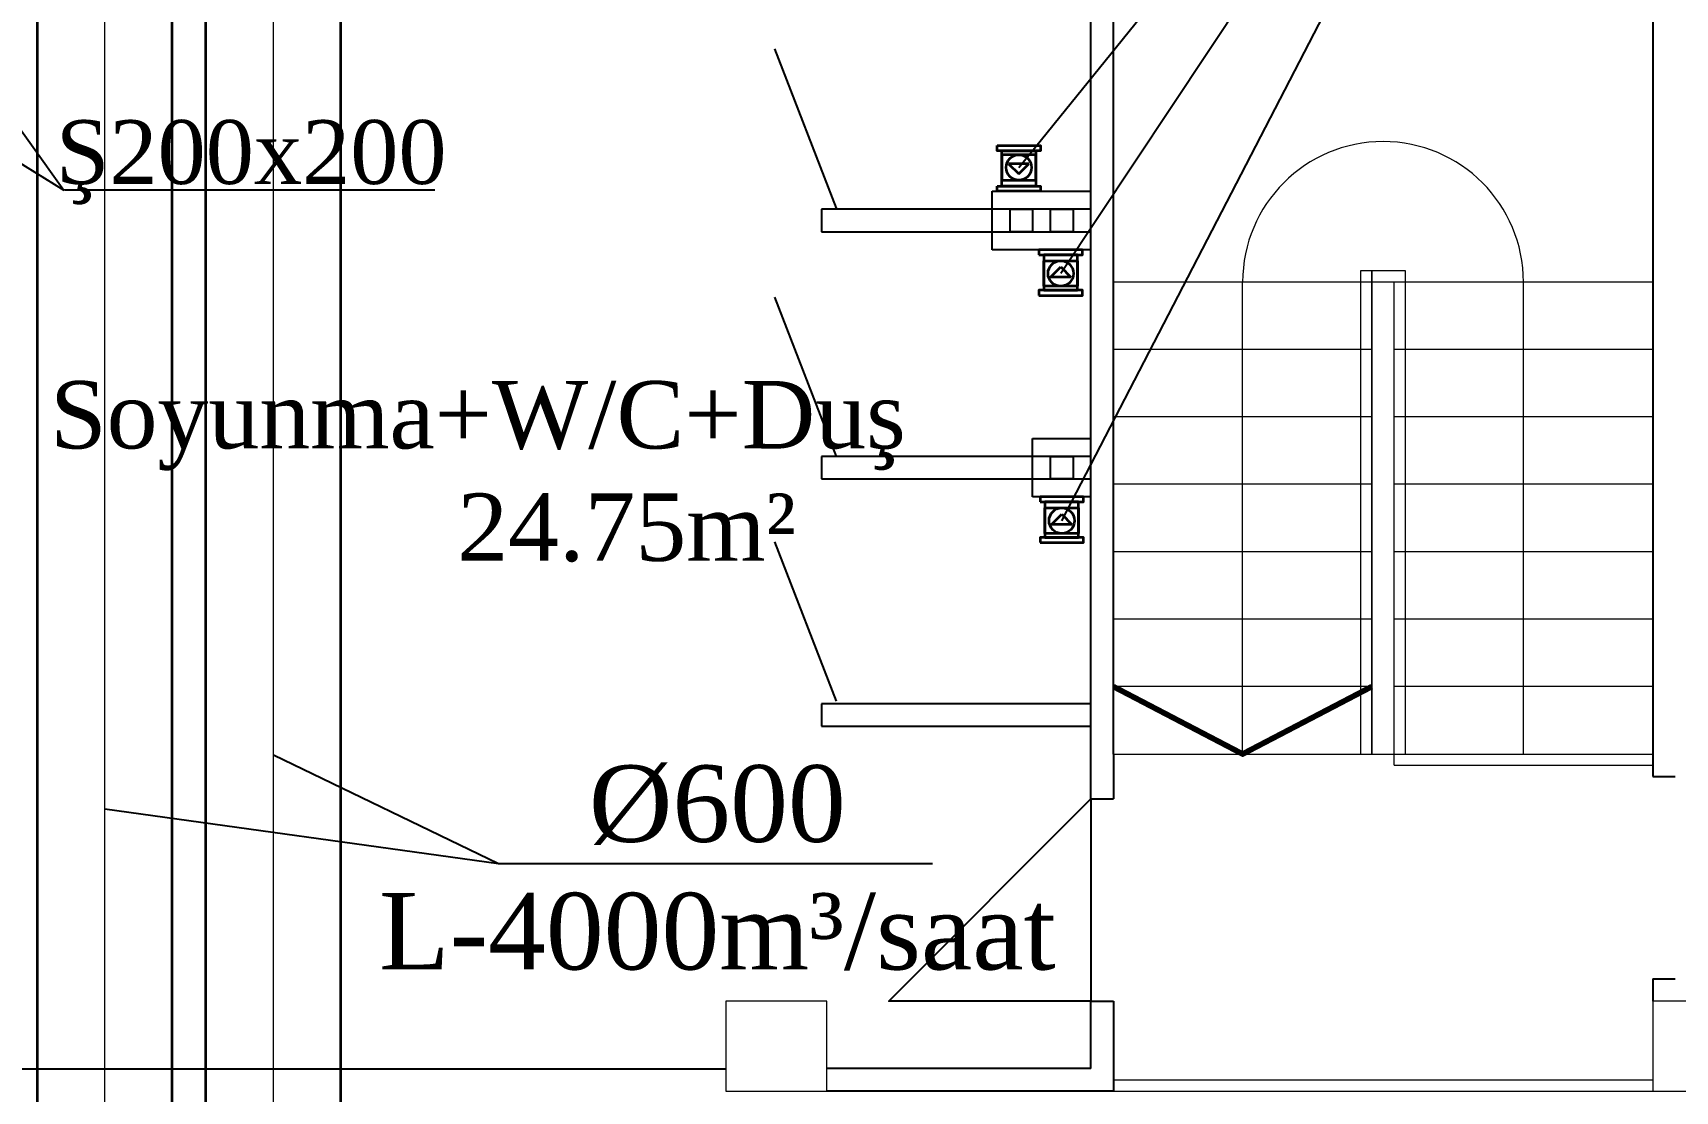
# Model space of a CAD drawing. Header units: inches. Extents: x 23 to 100097, y 11 to 104145.
# Drawn here: x 80953 to 88263, y 26997 to 31706 of the extents above; entities that cross this region are included whole.
import ezdxf

# ---------------------------------------------------------------- set-up
doc = ezdxf.new("R2010")
doc.units = ezdxf.units.IN
doc.header["$MEASUREMENT"] = 0
for name, color, linetype, lineweight in [('Divar', 7, 'Continuous', 25), ('Pilləkan', 222, 'Continuous', 9), ('SL3', 10, 'Continuous', 20)]:
    doc.layers.add(name, color=color, linetype=linetype, lineweight=lineweight)
doc.layers.add('PƏNCƏRƏ', color=5, linetype='Continuous')
doc.layers.add('TEKST', color=7, linetype='Continuous')
doc.styles.add('ilqar text 001', font='', dxfattribs={"height": 300})
doc.styles.get("Standard").update_dxf_attribs({"font": 'arial.ttf'})
doc.styles.get('ilqar text 001').set_extended_font_data('A3 Times AzLat')

# ---------------------------------------------------------------- blocks, each defined once
blk = doc.blocks.new('saaaaaaaaaaaaaaasss')
at = {"layer": 'Divar'}
for p, q in [((16774.86614, -95877.86209), (16774.86614, -92397.87708)), ((16874.86614, -95677.86209), (16874.86614, -92397.87708)), ((19274.86614, -92397.87708), (19274.86614, -95677.86209)), ((15642.32703, -93249.30879), (15368.38731, -92540.25554)), ((16774.86614, -93253.86481), (15574.86614, -93253.86481)), ((15574.86614, -93253.86481), (15574.86614, -93353.86481)), ((15574.86614, -93353.86481), (16774.86614, -93353.86481)), ((15642.32703, -94353.86481), (15368.38731, -93644.81157)), ((16774.86614, -94353.86481), (15574.86614, -94353.86481)), ((15574.86614, -94353.86481), (15574.86614, -94453.86481)), ((15574.86614, -94453.86481), (16774.86614, -94453.86481)), ((15642.32703, -95442.86334), (15368.38731, -94733.81009)), ((16774.86614, -95453.86481), (15574.86614, -95453.86481)), ((15574.86614, -95453.86481), (15574.86614, -95553.86481)), ((15574.86614, -95553.86481), (16774.86614, -95553.86481)), ((16874.86614, -95677.86209), (16874.86614, -95877.86209)), ((19274.86614, -96677.86209), (19274.86614, -96777.86209)), ((16774.86614, -97077.86209), (16774.86614, -96777.86209)), ((16874.86614, -96777.86209), (16874.86614, -97177.86209)), ((16774.86614, -97077.86209), (15599.86614, -97077.86209)), ((16874.86614, -97177.86209), (15599.86614, -97177.86209))]:
    blk.add_line(p, q, dxfattribs=at)
at = {"layer": 'Divar', "color": 0}
for p, q in [((19274.86614, -95677.86209), (19274.86614, -95777.86209)), ((19274.86614, -95777.86209), (19374.86614, -95777.86209)), ((16774.86614, -95877.86209), (16874.86614, -95877.86209)), ((19274.86614, -96677.86209), (19374.86614, -96677.86209)), ((16774.86614, -96777.86209), (16874.86614, -96777.86209))]:
    blk.add_line(p, q, dxfattribs=at)
at = {"layer": 'Pilləkan'}
for p, q in [((17974.86614, -93527.86209), (17974.86614, -95677.86209)), ((18174.86614, -93527.86209), (17974.86614, -93527.86209)), ((18024.86614, -95677.86209), (18024.86614, -93527.86209)), ((18024.86614, -93527.86209), (18024.86614, -95677.86209)), ((18174.86614, -95338.73165), (18174.86614, -93527.86209)), ((18024.86614, -93577.86209), (16874.86614, -93577.86209)), ((18174.86614, -93577.86209), (17974.86614, -93577.86209)), ((19274.86614, -93577.86209), (18124.86614, -93577.86209)), ((18124.86614, -95377.86209), (18124.86614, -93577.86209)), ((18024.86614, -93877.86209), (16874.86614, -93877.86209)), ((19274.86614, -93877.86209), (18124.86614, -93877.86209)), ((18024.86614, -94177.86209), (16874.86614, -94177.86209)), ((19274.86614, -94177.86209), (18124.86614, -94177.86209)), ((18024.86614, -94477.86209), (16874.86614, -94477.86209)), ((19274.86614, -94477.86209), (18124.86614, -94477.86209)), ((18024.86614, -94777.86209), (16874.86614, -94777.86209)), ((18891.53281, -94777.86209), (18124.86614, -94777.86209)), ((19274.86614, -94777.86209), (18891.53281, -94777.86209)), ((18024.86614, -95077.86209), (16874.86614, -95077.86209)), ((18508.19948, -95077.86209), (18124.86614, -95077.86209)), ((19274.86614, -95077.86209), (18508.19948, -95077.86209)), ((18024.86614, -95377.86209), (16874.86614, -95377.86209)), ((19274.86614, -95377.86209), (18124.86614, -95377.86209)), ((18124.86614, -95727.86209), (18124.86614, -95377.86209)), ((18174.86614, -95677.86209), (18174.86614, -95338.73165)), ((16874.86614, -95677.86209), (19274.86614, -95677.86209)), ((18124.86614, -95727.86209), (19274.86614, -95727.86209)), ((16874.86614, -97127.86209), (19274.86614, -97127.86209)), ((16874.86614, -97177.86209), (19274.86614, -97177.86209))]:
    blk.add_line(p, q, dxfattribs=at)
at = {"layer": 'PƏNCƏRƏ', "color": 0}
blk.add_line((11634.40604, -97077.915), (15149.86614, -97077.915), dxfattribs=at)
blk.add_lwpolyline([(16774.86614, -95877.86209), (16774.86614, -96777.86209), (15874.86614, -96777.86209), (16774.86614, -95877.86209)], dxfattribs=at)
at = {"layer": 'SL3'}
for p, q in [((17449.86614, -95677.86209), (17449.86614, -93577.86209)), ((18699.86614, -95077.86209), (18699.86614, -93577.86209)), ((18699.86614, -95677.86209), (18699.86614, -95077.86209))]:
    blk.add_line(p, q, dxfattribs=at)
at = {"layer": 'SL3', "const_width": 25}
blk.add_lwpolyline([(16874.86614, -95377.86209), (17449.86614, -95677.86209), (18024.86614, -95377.86209)], dxfattribs=at)
at = {"layer": 'SL3'}
for points in [[(15149.86614, -97177.86209), (15599.86614, -97177.86209), (15599.86614, -96777.86209), (15149.86614, -96777.86209)], [(19274.86614, -97177.86209), (19724.86614, -97177.86209), (19724.86614, -96777.86209), (19274.86614, -96777.86209)]]:
    blk.add_lwpolyline(points, close=True, dxfattribs=at)
blk.add_arc((18074.86614, -93577.86209), 625, 0, 180, dxfattribs=at)
at = {"layer": 'Divar', "insert": (12141.84872, -94018.18026), "char_height": 300, "attachment_point": 1}
blk.add_mtext_dynamic_manual_height_columns('{\\fTimes New Roman|b0|i0|c204|p18;   Soyunma+W/C+Du\\fTimes New Roman|b0|i0|c238|p18;ş\\fTimes New Roman|b0|i0|c204|p18;\\P\\fTimes New Roman|b0|i0|c238|p18;                \\fTimes New Roman|b0|i0|c204|p18;24.75m²}', width=3802.6375631, gutter_width=12.5, heights=[0], dxfattribs=at)

msp = doc.modelspace()

# ---------------------------------------------------------------- linework, layer by layer
at = {"color": 5, "lineweight": 0, "ltscale": 30}
msp.add_line((81273.7, 10643.7, 0), (81273.7, 32573.7, 0), dxfattribs=at)
at = {"color": 3, "lineweight": 0, "ltscale": 30}
msp.add_line((82023.7, 15306.5, 0), (82023.7, 32573.7, 0), dxfattribs=at)
at = {"color": 1}
for p, q in [((80436.8, 31410.3, -195106.9), (81091.3, 31007, -8417640.8)), ((80801.8, 31410.3, -195106.9), (81091.3, 31007, -8417640.8)), ((82741.8, 31007, -6227789.7), (81093.9, 31007, -6227789.7))]:
    msp.add_line(p, q, dxfattribs=at)
at = {"color": 3, "lineweight": 35}
for p, q in [((85386.9, 31123.8), (85296.3, 31123.8)), ((85296.3, 31123.8), (85341.6, 31078.5)), ((85341.6, 31078.5), (85386.9, 31123.8)), ((85482.9, 30619.2), (85528.2, 30664.5)), ((85528.2, 30664.5), (85573.5, 30619.2)), ((85573.5, 30619.2), (85482.9, 30619.2)), ((85487.5, 29519.2), (85532.8, 29564.5)), ((85532.8, 29564.5), (85578.1, 29519.2)), ((85578.1, 29519.2), (85487.5, 29519.2))]:
    msp.add_line(p, q, dxfattribs=at)
at = {"color": 5}
for p, q in [((82023.7, 28493.7, 0), (83026.5, 28010.4)), ((81273.7, 28253.7, 0), (83026.5, 28010.4)), ((83026.5, 28010.4), (84956.7, 28010.4))]:
    msp.add_line(p, q, dxfattribs=at)
at = {"color": 3, "lineweight": 35}
for points in [[(85244.7, 31204.6), (85438.5, 31204.6), (85438.5, 31182), (85244.7, 31182)], [(85266.6, 31182), (85416.6, 31182), (85416.6, 31024.1), (85266.6, 31024.1)], [(85266.6, 31050.6), (85416.6, 31050.6), (85416.6, 31163.9), (85266.6, 31163.9)], [(85244.7, 31024.1), (85438.5, 31024.1), (85438.5, 31001.5), (85244.7, 31001.5)], [(85431.3, 30718.9), (85625.1, 30718.9), (85625.1, 30741.5), (85431.3, 30741.5)], [(85453.2, 30561), (85603.2, 30561), (85603.2, 30718.9), (85453.2, 30718.9)], [(85453.2, 30692.4), (85603.2, 30692.4), (85603.2, 30579.1), (85453.2, 30579.1)], [(85431.3, 30538.4), (85625.1, 30538.4), (85625.1, 30561), (85431.3, 30561)], [(85435.9, 29618.9), (85629.7, 29618.9), (85629.7, 29641.5), (85435.9, 29641.5)], [(85457.8, 29461), (85607.8, 29461), (85607.8, 29618.9), (85457.8, 29618.9)], [(85457.8, 29592.4), (85607.8, 29592.4), (85607.8, 29479.1), (85457.8, 29479.1)], [(85435.9, 29438.4), (85629.7, 29438.4), (85629.7, 29461), (85435.9, 29461)]]:
    msp.add_lwpolyline(points, close=True, dxfattribs=at)
for centre in [(85341.6, 31107.3), (85528.2, 30635.7), (85532.8, 29535.7)]:
    msp.add_circle(centre, 56.7, dxfattribs=at)
at = {"layer": 'Divar'}
for p, q in [((85341.6, 31107.3), (88137.5, 34562.7)), ((88137.5, 34562.7), (85528.2, 30635.7)), ((85532.8, 29535.7), (88137.5, 34562.7)), ((85222.8, 31001.5), (85662.8, 31001.5)), ((85222.8, 30741.5), (85222.8, 31001.5)), ((85662.8, 30741.5), (85222.8, 30741.5)), ((85402.8, 29901.5), (85662.8, 29901.5)), ((85402.8, 29641.5), (85402.8, 29901.5)), ((85662.8, 29641.5), (85402.8, 29641.5))]:
    msp.add_line(p, q, dxfattribs=at)
for points in [[(85302.8, 30921.5), (85402.8, 30921.5), (85402.8, 30821.5), (85302.8, 30821.5)], [(85482.8, 30921.5), (85582.8, 30921.5), (85582.8, 30821.5), (85482.8, 30821.5)], [(85482.8, 29821.5), (85582.8, 29821.5), (85582.8, 29721.5), (85482.8, 29721.5)]]:
    msp.add_lwpolyline(points, close=True, dxfattribs=at)
at = {"layer": 'TEKST', "color": 5, "lineweight": 35, "ltscale": 0.95}
for p, q in [((80973.7, 19315.8, 0), (80973.7, 32573.7, 0)), ((81573.7, 19315.8, 0), (81573.7, 32573.7, 0))]:
    msp.add_line(p, q, dxfattribs=at)
at = {"layer": 'TEKST', "color": 3, "lineweight": 35, "ltscale": 0.95}
for p, q in [((81723.7, 24933.7, 0), (81723.7, 32573.7, 0)), ((82323.7, 24933.7, 0), (82323.7, 32573.7, 0))]:
    msp.add_line(p, q, dxfattribs=at)

# ---------------------------------------------------------------- block references
at = {"layer": 'Divar'}
msp.add_blockref('saaaaaaaaaaaaaaasss', (68887.9, 124175.4), dxfattribs=at)

# ---------------------------------------------------------------- texts
at = {"color": 1, "insert": (81925.2, 31317.9, -6227790.4), "char_height": 283.8889, "width": 4039.896, "attachment_point": 2, "rotation": 0.00009, "style": 'ilqar text 001'}
msp.add_mtext('{\\fTimes New Roman|b0|i0|c238|p18;Ş\\fTimes New Roman|b0|i0|c0|p18;20\\fTimes New Roman|b0|i0|c238|p18;0x\\fTimes New Roman|b0|i0|c0|p18;20\\fTimes New Roman|b0|i0|c238|p18;0}', dxfattribs=at)
at = {"color": 5, "insert": (83999.8, 27533.7), "char_height": 340.6667, "width": 4847.875, "attachment_point": 8, "rotation": 359.99991, "style": 'ilqar text 001'}
msp.add_mtext('{\\fTimes New Roman|b0|i0|c0|p18;%%C600\\P\\fTimes New Roman|b0|i0|c238|p18;L-\\fTimes New Roman|b0|i0|c0|p18;4000\\fTimes New Roman|b0|i0|c238|p18;m³/saat}', dxfattribs=at)

doc.saveas('drawing.dxf')
